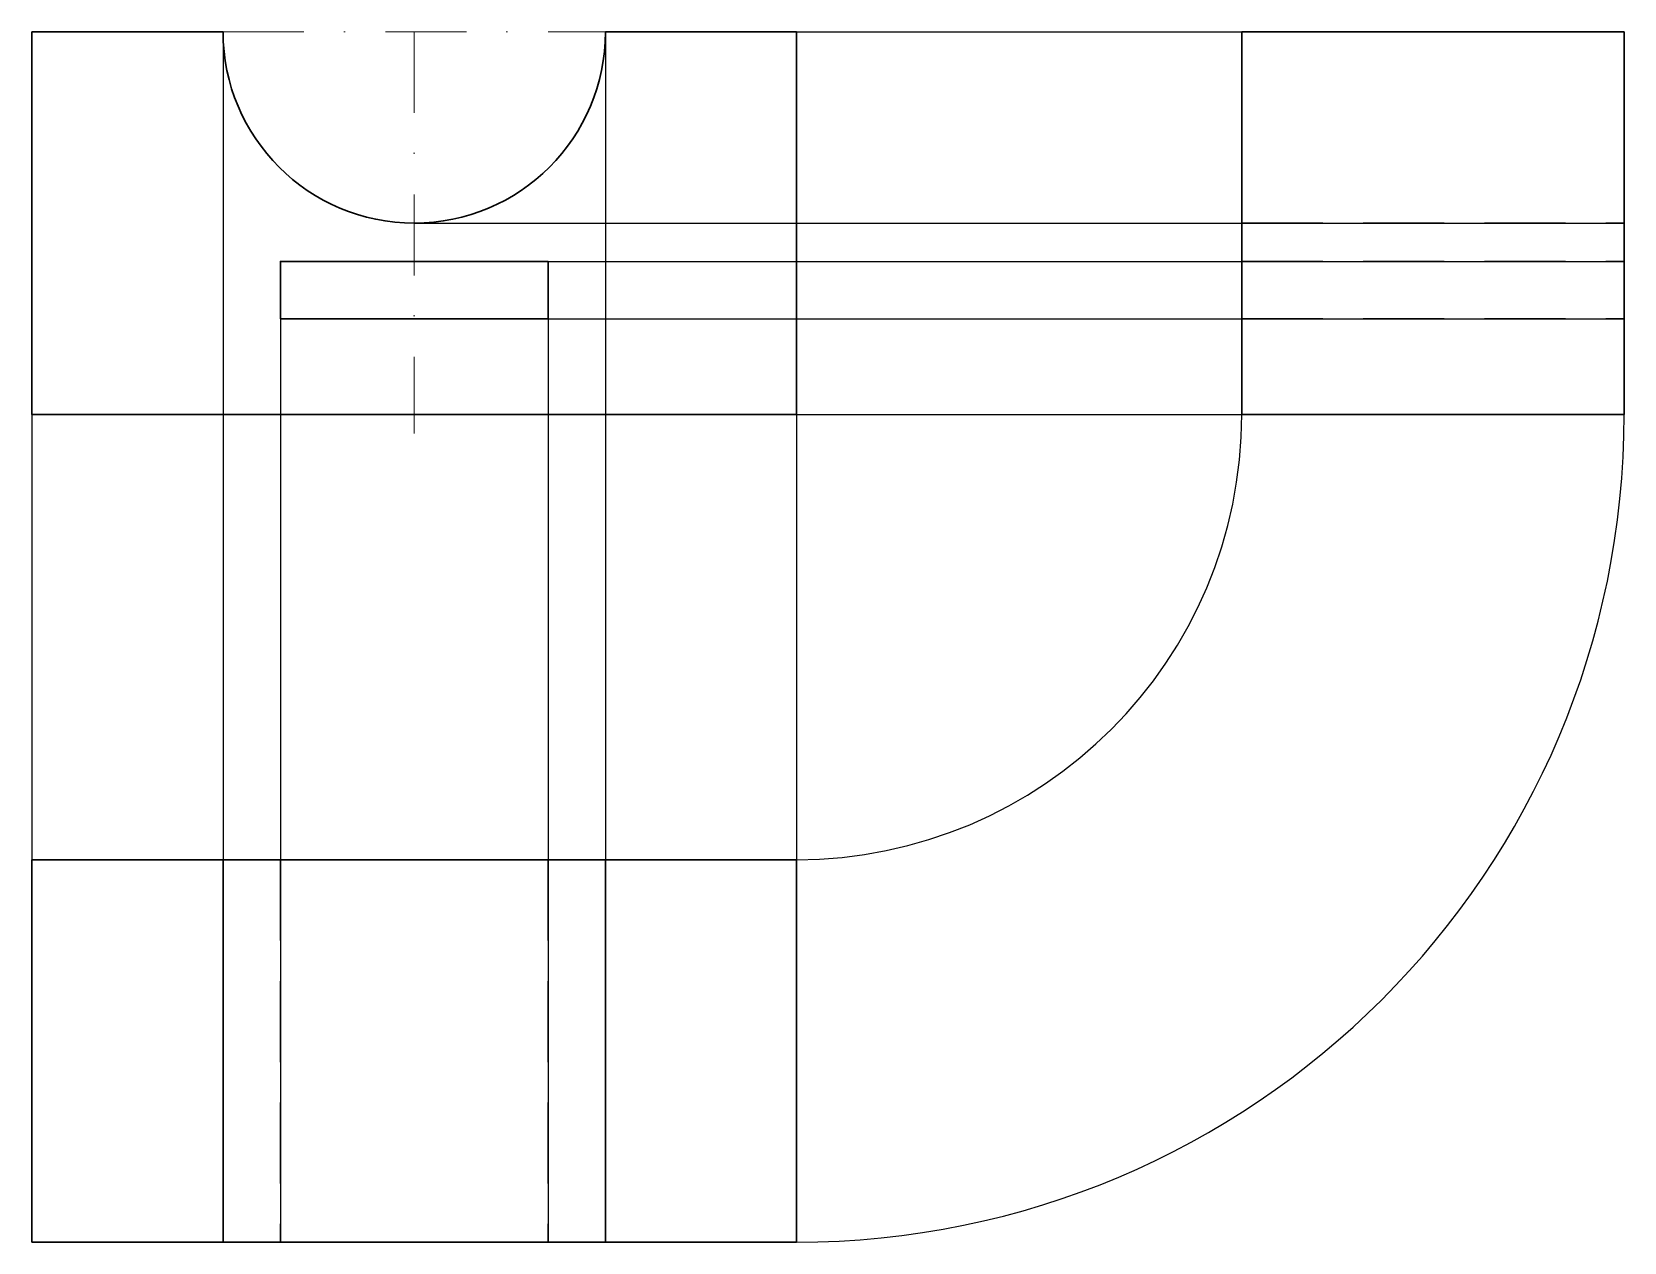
# Model space of a CAD drawing. Header units: millimetres. Extents: x 0 to 250, y -130 to 60.
import ezdxf

# ---------------------------------------------------------------- set-up
doc = ezdxf.new("R2010")
doc.units = ezdxf.units.MM
doc.linetypes.add('DASHDOT', pattern=[25.4, 12.7, -6.35, 0, -6.35])
doc.linetypes.add('DASHED', pattern=[19.05, 12.7, -6.35])
doc.layers.add('ajutator', color=83, linetype='Continuous')
for name, color, linetype, lineweight in [('Contur', 164, 'Continuous', 30), ('cote', 240, 'DASHDOT', 20), ('nevazute', 170, 'DASHED', 30)]:
    doc.layers.add(name, color=color, linetype=linetype, lineweight=lineweight)

msp = doc.modelspace()

# ---------------------------------------------------------------- linework, layer by layer
at = {"layer": 'ajutator'}
for p, q in [((30, 60), (30, -129.86)), ((90, 60), (90, -129.86)), ((120, 60), (249.86, 60)), ((60, 30), (249.86, 30)), ((81, 24), (249.86, 24)), ((39, 15), (39, -129.86)), ((81, 15), (81, -129.86)), ((81, 15), (249.86, 15)), ((0, 0), (0, -129.86)), ((120, 0), (120, -129.86)), ((120, 0), (249.86, 0))]:
    msp.add_line(p, q, dxfattribs=at)
for radius in [69.86, 129.86]:
    msp.add_arc((120, 0), radius, 270, 0, dxfattribs=at)
at = {"layer": 'Contur'}
for p, q in [((0, 0), (0, 60)), ((0, 60), (30, 60)), ((120, 60), (90, 60)), ((120, 0), (120, 60)), ((189.86, 0), (189.86, 60)), ((249.86, 60), (189.86, 60)), ((249.86, 0), (249.86, 60)), ((0, 0), (120, 0)), ((189.86, 0), (249.86, 0)), ((0, -69.86), (120, -69.86)), ((0, -129.86), (0, -69.86)), ((30, -69.86), (30, -129.86)), ((90, -69.86), (90, -129.86)), ((120, -69.86), (120, -129.86)), ((120, -129.86), (0, -129.86))]:
    msp.add_line(p, q, dxfattribs=at)
msp.add_lwpolyline([(39, 15), (81, 15), (81, 24), (39, 24)], close=True, dxfattribs=at)
msp.add_arc((60, 60), 30, 180, 0, dxfattribs=at)
at = {"layer": 'cote'}
for p, q in [((30, 60), (90, 60)), ((60, 60), (60, -3))]:
    msp.add_line(p, q, dxfattribs=at)
at = {"layer": 'nevazute'}
for p, q in [((189.86, 30), (249.86, 30)), ((189.86, 24), (249.86, 24)), ((189.86, 15), (249.86, 15)), ((39, -69.86), (39, -129.86)), ((81, -69.86), (81, -129.86))]:
    msp.add_line(p, q, dxfattribs=at)

doc.saveas('drawing.dxf')
